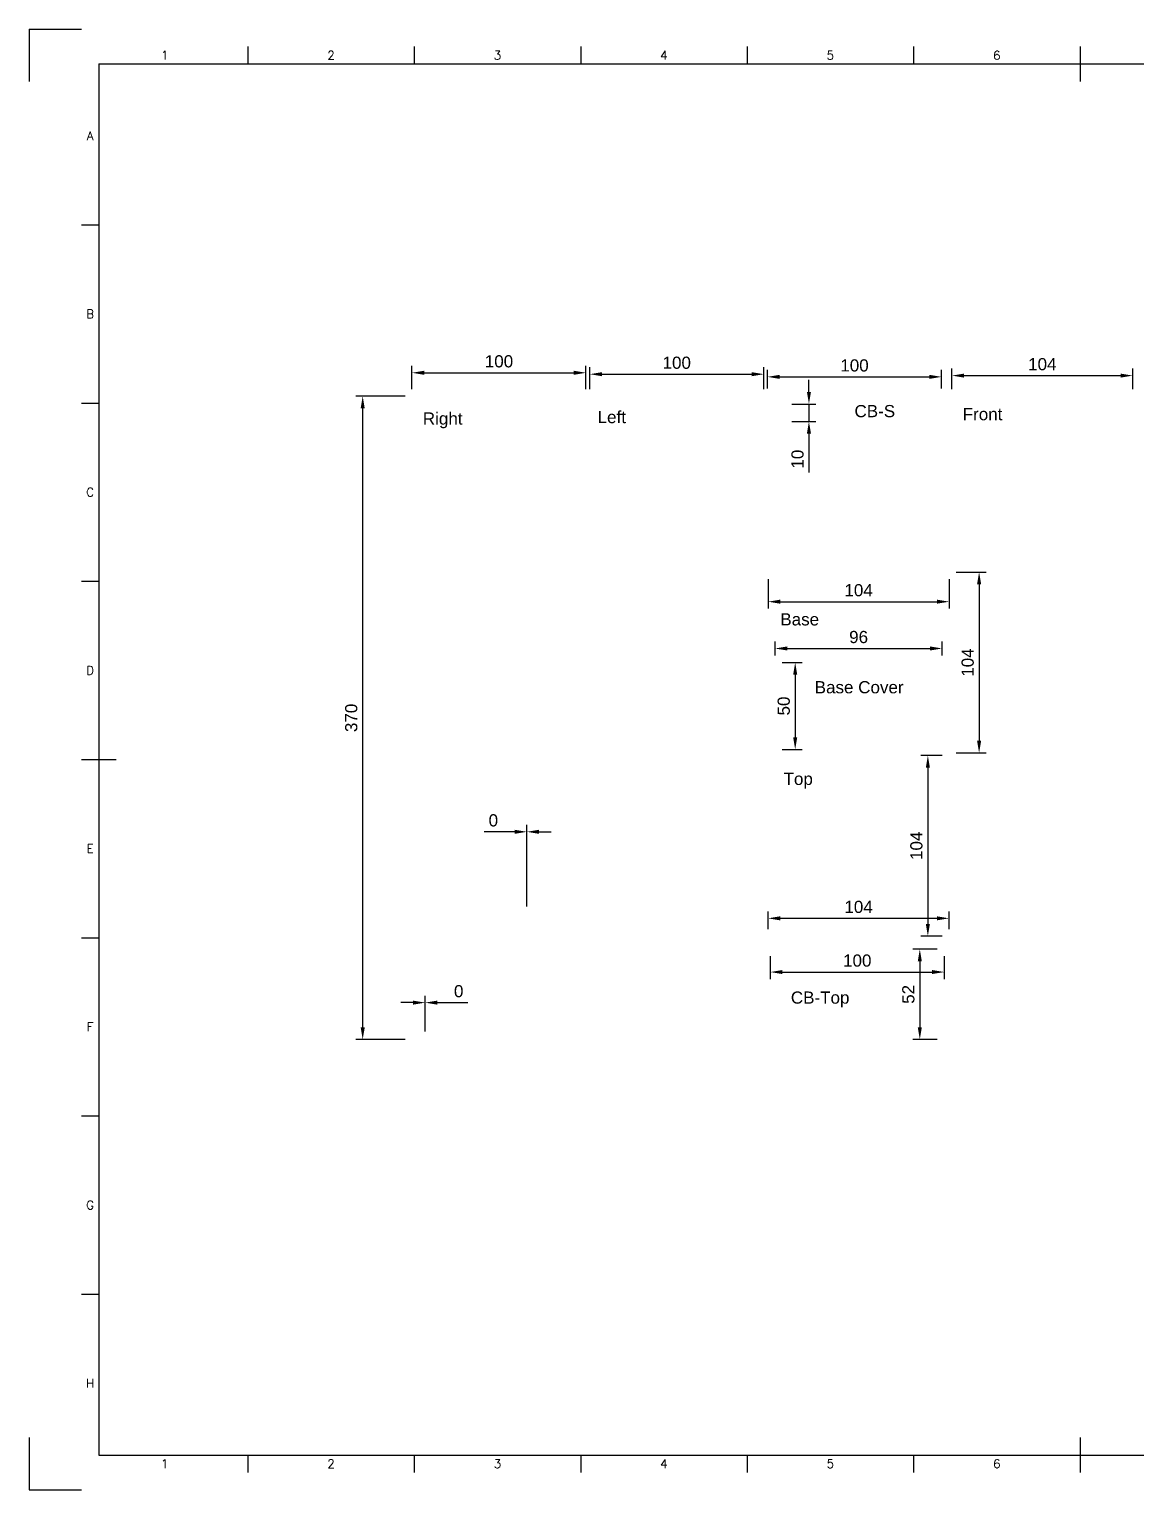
# Paper-space layout 'Layout1' of a CAD drawing. Header units: millimetres. Extents: x 0 to 594, y 0 to 420.
# Drawn here: x 0 to 318, y 0 to 420 of the extents above; entities that cross this region are included whole.
import ezdxf
from ezdxf.enums import TextEntityAlignment as Align

# ---------------------------------------------------------------- set-up
doc = ezdxf.new("R2010")
doc.units = ezdxf.units.MM
doc.layers.add('BORDER', color=7, linetype='Continuous')
doc.styles.add('FusionTitle', font='romans.shx')
doc.styles.get("Standard").update_dxf_attribs({"font": 'Arial.ttf'})
doc.dimstyles.new('ISO-25', dxfattribs={"dimtxt": 3.5, "dimasz": 3.5, "dimexe": 2, "dimexo": 2, "dimgap": 1.5, "dimtad": 1, "dimdsep": 46, "dimtxsty": 'Standard', "dimcen": 0, "dimazin": 2, "dimtp": 0.1, "dimtm": 0.1, "dimtfac": 0.714, "dimtmove": 0, "dimatfit": 3, "dimfxl": 1, "dimtzin": 0, "dimarcsym": 0})

# ---------------------------------------------------------------- blocks, each defined once
blk = doc.blocks.new('ISO_A2_SHEET')
at = {"layer": 'BORDER'}
for p, q in [((0, 420), (15, 420)), ((0, 420), (0, 405)), ((62.8335, 415), (62.8335, 410)), ((110.6668, 415), (110.6668, 410)), ((158.5001, 415), (158.5001, 410)), ((206.3334, 415), (206.3334, 410)), ((254.1667, 415), (254.1667, 410)), ((302, 415), (302, 405)), ((20, 410), (584, 410)), ((20, 410), (20, 10)), ((15, 363.75), (20, 363.75)), ((15, 312.5), (20, 312.5)), ((15, 261.25), (20, 261.25)), ((15, 210), (25, 210)), ((15, 158.75), (20, 158.75)), ((15, 107.5), (20, 107.5)), ((15, 56.25), (20, 56.25)), ((0, 15), (0, 0)), ((302, 15), (302, 5)), ((20, 10), (584, 10)), ((62.8335, 10), (62.8335, 5)), ((110.6668, 10), (110.6668, 5)), ((158.5001, 10), (158.5001, 5)), ((206.3334, 10), (206.3334, 5)), ((254.1667, 10), (254.1667, 5)), ((0, 0), (15, 0))]:
    blk.add_line(p, q, dxfattribs=at)
at = {"layer": 'BORDER', "style": 'FusionTitle'}
for s, p in [('1', (38.91685, 412.5)), ('2', (86.75015, 412.5)), ('3', (134.58345, 412.5)), ('4', (182.41675, 412.5)), ('5', (230.25005, 412.5)), ('6', (278.08335, 412.5)), ('A', (17.5, 389.375)), ('B', (17.5, 338.125)), ('C', (17.5, 286.875)), ('D', (17.5, 235.625)), ('E', (17.5, 184.375)), ('F', (17.5, 133.125)), ('G', (17.5, 81.875)), ('H', (17.5, 30.625)), ('1', (38.91685, 7.5)), ('2', (86.75015, 7.5)), ('3', (134.58345, 7.5)), ('4', (182.41675, 7.5)), ('5', (230.25005, 7.5)), ('6', (278.08335, 7.5))]:
    blk.add_text(s, height=2.5, dxfattribs=at).set_placement(p, align=Align.MIDDLE)
blk = doc.blocks.new('*D18')
at = {"color": 0, "lineweight": -2, "transparency": 16777216}
for p, q in [((110.01, 316.46), (110.01, 323.2)), ((113.51, 321.2), (156.51, 321.2)), ((160.01, 316.46), (160.01, 323.2))]:
    blk.add_line(p, q, dxfattribs=at)
at = {"color": 0, "transparency": 16777216}
for points in [[(113.51, 321.79), (113.51, 320.62), (110.01, 321.2)], [(156.51, 321.79), (156.51, 320.62), (160.01, 321.2)]]:
    blk.add_solid(points, dxfattribs=at)
at = {"layer": 'Defpoints', "color": 0, "transparency": 16777216}
for p in [(160.01, 321.2), (110.01, 314.46), (160.01, 314.46)]:
    blk.add_point(p, dxfattribs=at)
at = {"color": 0, "transparency": 16777216, "insert": (135.01, 324.48), "char_height": 3.5, "attachment_point": 5}
blk.add_mtext('100', dxfattribs=at)
blk = doc.blocks.new('*D19')
at = {"color": 0, "lineweight": -2, "transparency": 16777216}
for p, q in [((161.1, 316.46), (161.1, 322.8)), ((164.6, 320.8), (207.6, 320.8)), ((211.1, 316.46), (211.1, 322.8))]:
    blk.add_line(p, q, dxfattribs=at)
at = {"color": 0, "transparency": 16777216}
for points in [[(164.6, 321.38), (164.6, 320.21), (161.1, 320.8)], [(207.6, 321.38), (207.6, 320.21), (211.1, 320.8)]]:
    blk.add_solid(points, dxfattribs=at)
at = {"layer": 'Defpoints', "color": 0, "transparency": 16777216}
for p in [(211.1, 320.8), (161.1, 314.46), (211.1, 314.46)]:
    blk.add_point(p, dxfattribs=at)
at = {"color": 0, "transparency": 16777216, "insert": (186.1, 324.07), "char_height": 3.5, "attachment_point": 5}
blk.add_mtext('100', dxfattribs=at)
blk = doc.blocks.new('*D21')
at = {"color": 0, "lineweight": -2, "transparency": 16777216}
for p, q in [((265.17, 316.46), (265.17, 322.39)), ((268.67, 320.39), (313.67, 320.39)), ((317.17, 316.46), (317.17, 322.39))]:
    blk.add_line(p, q, dxfattribs=at)
at = {"color": 0, "transparency": 16777216}
for points in [[(268.67, 320.97), (268.67, 319.81), (265.17, 320.39)], [(313.67, 320.97), (313.67, 319.81), (317.17, 320.39)]]:
    blk.add_solid(points, dxfattribs=at)
at = {"layer": 'Defpoints', "color": 0, "transparency": 16777216}
for p in [(317.17, 320.39), (265.17, 314.46), (317.17, 314.46)]:
    blk.add_point(p, dxfattribs=at)
at = {"color": 0, "transparency": 16777216, "insert": (291.17, 323.66), "char_height": 3.5, "attachment_point": 5}
blk.add_mtext('104', dxfattribs=at)
blk = doc.blocks.new('*D23')
at = {"color": 0, "lineweight": -2, "transparency": 16777216}
for p, q in [((139.51, 189.21), (130.77, 189.21)), ((143.01, 179.21), (143.01, 191.21)), ((143.01, 167.71), (143.01, 191.21)), ((146.51, 189.21), (150.01, 189.21))]:
    blk.add_line(p, q, dxfattribs=at)
at = {"color": 0, "transparency": 16777216}
for points in [[(139.51, 189.79), (139.51, 188.62), (143.01, 189.21)], [(146.51, 189.79), (146.51, 188.62), (143.01, 189.21)]]:
    blk.add_solid(points, dxfattribs=at)
at = {"layer": 'Defpoints', "color": 0, "transparency": 16777216}
for p in [(143.01, 189.21), (143.01, 177.21), (143.01, 165.71)]:
    blk.add_point(p, dxfattribs=at)
at = {"color": 0, "transparency": 16777216, "insert": (133.39, 192.48), "char_height": 3.5, "attachment_point": 5}
blk.add_mtext('0', dxfattribs=at)
blk = doc.blocks.new('*D24')
at = {"color": 0, "lineweight": -2, "transparency": 16777216}
for p, q in [((108.01, 314.46), (93.84, 314.46)), ((95.84, 132.96), (95.84, 310.96)), ((108.01, 129.46), (93.84, 129.46))]:
    blk.add_line(p, q, dxfattribs=at)
at = {"color": 0, "transparency": 16777216}
for points in [[(95.26, 310.96), (96.43, 310.96), (95.84, 314.46)], [(95.26, 132.96), (96.43, 132.96), (95.84, 129.46)]]:
    blk.add_solid(points, dxfattribs=at)
at = {"layer": 'Defpoints', "color": 0, "transparency": 16777216}
for p in [(95.84, 314.46), (110.01, 314.46), (110.01, 129.46)]:
    blk.add_point(p, dxfattribs=at)
at = {"color": 0, "transparency": 16777216, "insert": (92.57, 221.96), "char_height": 3.5, "attachment_point": 5, "rotation": 90}
blk.add_mtext('370', dxfattribs=at)
blk = doc.blocks.new('*D32')
at = {"color": 0, "lineweight": -2, "transparency": 16777216}
for p, q in [((214.37, 239.88), (214.37, 243.92)), ((262.37, 239.88), (262.37, 243.92)), ((217.87, 241.92), (258.87, 241.92))]:
    blk.add_line(p, q, dxfattribs=at)
at = {"color": 0, "transparency": 16777216}
for points in [[(217.87, 242.51), (217.87, 241.34), (214.37, 241.92)], [(258.87, 242.51), (258.87, 241.34), (262.37, 241.92)]]:
    blk.add_solid(points, dxfattribs=at)
at = {"layer": 'Defpoints', "color": 0, "transparency": 16777216}
for p in [(262.37, 241.92), (214.37, 237.88), (262.37, 237.88)]:
    blk.add_point(p, dxfattribs=at)
at = {"color": 0, "transparency": 16777216, "insert": (238.37, 245.2), "char_height": 3.5, "attachment_point": 5}
blk.add_mtext('96', dxfattribs=at)
blk = doc.blocks.new('*D33')
at = {"color": 0, "lineweight": -2, "transparency": 16777216}
for p, q in [((216.37, 237.88), (222.14, 237.88)), ((220.14, 234.38), (220.14, 216.38)), ((216.37, 212.88), (222.14, 212.88))]:
    blk.add_line(p, q, dxfattribs=at)
at = {"color": 0, "transparency": 16777216}
for points in [[(219.56, 234.38), (220.73, 234.38), (220.14, 237.88)], [(219.56, 216.38), (220.73, 216.38), (220.14, 212.88)]]:
    blk.add_solid(points, dxfattribs=at)
at = {"layer": 'Defpoints', "color": 0, "transparency": 16777216}
for p in [(214.37, 237.88), (214.37, 212.88), (220.14, 212.88)]:
    blk.add_point(p, dxfattribs=at)
at = {"color": 0, "transparency": 16777216, "insert": (216.87, 225.38), "char_height": 3.5, "attachment_point": 5, "rotation": 90}
blk.add_mtext('50', dxfattribs=at)
blk = doc.blocks.new('*D34')
at = {"color": 0, "lineweight": -2, "transparency": 16777216}
for p, q in [((262.36, 211.18), (256.27, 211.18)), ((258.27, 207.68), (258.27, 162.68)), ((262.36, 159.18), (256.27, 159.18))]:
    blk.add_line(p, q, dxfattribs=at)
at = {"color": 0, "transparency": 16777216}
for points in [[(257.69, 207.68), (258.85, 207.68), (258.27, 211.18)], [(257.69, 162.68), (258.85, 162.68), (258.27, 159.18)]]:
    blk.add_solid(points, dxfattribs=at)
at = {"layer": 'Defpoints', "color": 0, "transparency": 16777216}
for p in [(264.36, 211.18), (258.27, 159.18), (264.36, 159.18)]:
    blk.add_point(p, dxfattribs=at)
at = {"color": 0, "transparency": 16777216, "insert": (254.99, 185.18), "char_height": 3.5, "attachment_point": 5, "rotation": 90}
blk.add_mtext('104', dxfattribs=at)
blk = doc.blocks.new('*D35')
at = {"color": 0, "lineweight": -2, "transparency": 16777216}
for p, q in [((212.36, 161.18), (212.36, 166.33)), ((215.86, 164.33), (260.86, 164.33)), ((264.36, 161.18), (264.36, 166.33))]:
    blk.add_line(p, q, dxfattribs=at)
at = {"color": 0, "transparency": 16777216}
for points in [[(215.86, 164.91), (215.86, 163.74), (212.36, 164.33)], [(260.86, 164.91), (260.86, 163.74), (264.36, 164.33)]]:
    blk.add_solid(points, dxfattribs=at)
at = {"layer": 'Defpoints', "color": 0, "transparency": 16777216}
for p in [(264.36, 164.33), (212.36, 159.18), (264.36, 159.18)]:
    blk.add_point(p, dxfattribs=at)
at = {"color": 0, "transparency": 16777216, "insert": (238.36, 167.6), "char_height": 3.5, "attachment_point": 5}
blk.add_mtext('104', dxfattribs=at)
blk = doc.blocks.new('*D36')
at = {"color": 0, "lineweight": -2, "transparency": 16777216}
for p, q in [((212.98, 153.46), (212.98, 146.88)), ((262.98, 153.46), (262.98, 146.88)), ((216.48, 148.88), (259.48, 148.88))]:
    blk.add_line(p, q, dxfattribs=at)
at = {"color": 0, "transparency": 16777216}
for points in [[(216.48, 149.46), (216.48, 148.3), (212.98, 148.88)], [(259.48, 149.46), (259.48, 148.3), (262.98, 148.88)]]:
    blk.add_solid(points, dxfattribs=at)
at = {"layer": 'Defpoints', "color": 0, "transparency": 16777216}
for p in [(212.98, 155.46), (262.98, 155.46), (262.98, 148.88)]:
    blk.add_point(p, dxfattribs=at)
at = {"color": 0, "transparency": 16777216, "insert": (237.98, 152.16), "char_height": 3.5, "attachment_point": 5}
blk.add_mtext('100', dxfattribs=at)
blk = doc.blocks.new('*D37')
at = {"color": 0, "lineweight": -2, "transparency": 16777216}
for p, q in [((260.98, 155.46), (253.96, 155.46)), ((255.96, 151.96), (255.96, 132.96)), ((260.98, 129.46), (253.96, 129.46))]:
    blk.add_line(p, q, dxfattribs=at)
at = {"color": 0, "transparency": 16777216}
for points in [[(255.38, 151.96), (256.54, 151.96), (255.96, 155.46)], [(255.38, 132.96), (256.54, 132.96), (255.96, 129.46)]]:
    blk.add_solid(points, dxfattribs=at)
at = {"layer": 'Defpoints', "color": 0, "transparency": 16777216}
for p in [(262.98, 155.46), (255.96, 129.46), (262.98, 129.46)]:
    blk.add_point(p, dxfattribs=at)
at = {"color": 0, "transparency": 16777216, "insert": (252.68, 142.46), "char_height": 3.5, "attachment_point": 5, "rotation": 90}
blk.add_mtext('52', dxfattribs=at)
blk = doc.blocks.new('*D50')
at = {"color": 0, "lineweight": -2, "transparency": 16777216}
for p, q in [((212.19, 316.71), (212.19, 322.03)), ((215.69, 320.03), (258.69, 320.03)), ((262.19, 316.71), (262.19, 322.03))]:
    blk.add_line(p, q, dxfattribs=at)
at = {"color": 0, "transparency": 16777216}
for points in [[(215.69, 320.61), (215.69, 319.45), (212.19, 320.03)], [(258.69, 320.61), (258.69, 319.45), (262.19, 320.03)]]:
    blk.add_solid(points, dxfattribs=at)
at = {"layer": 'Defpoints', "color": 0, "transparency": 16777216}
for p in [(262.19, 320.03), (212.19, 314.71), (262.19, 314.71)]:
    blk.add_point(p, dxfattribs=at)
at = {"color": 0, "transparency": 16777216, "insert": (237.19, 323.3), "char_height": 3.5, "attachment_point": 5}
blk.add_mtext('100', dxfattribs=at)
blk = doc.blocks.new('*D51')
at = {"color": 0, "lineweight": -2, "transparency": 16777216}
for p, q in [((212.37, 261.88), (212.37, 253.38)), ((264.37, 261.88), (264.37, 253.38)), ((215.87, 255.38), (260.87, 255.38))]:
    blk.add_line(p, q, dxfattribs=at)
at = {"color": 0, "transparency": 16777216}
for points in [[(215.87, 255.97), (215.87, 254.8), (212.37, 255.38)], [(260.87, 255.97), (260.87, 254.8), (264.37, 255.38)]]:
    blk.add_solid(points, dxfattribs=at)
at = {"layer": 'Defpoints', "color": 0, "transparency": 16777216}
for p in [(212.37, 263.88), (264.37, 263.88), (264.37, 255.38)]:
    blk.add_point(p, dxfattribs=at)
at = {"color": 0, "transparency": 16777216, "insert": (238.37, 258.66), "char_height": 3.5, "attachment_point": 5}
blk.add_mtext('104', dxfattribs=at)
blk = doc.blocks.new('*D52')
at = {"color": 0, "lineweight": -2, "transparency": 16777216}
for p, q in [((266.37, 263.88), (275, 263.88)), ((273, 260.38), (273, 215.38)), ((266.37, 211.88), (275, 211.88))]:
    blk.add_line(p, q, dxfattribs=at)
at = {"color": 0, "transparency": 16777216}
for points in [[(272.42, 260.38), (273.59, 260.38), (273, 263.88)], [(272.42, 215.38), (273.59, 215.38), (273, 211.88)]]:
    blk.add_solid(points, dxfattribs=at)
at = {"layer": 'Defpoints', "color": 0, "transparency": 16777216}
for p in [(264.37, 263.88), (264.37, 211.88), (273, 211.88)]:
    blk.add_point(p, dxfattribs=at)
at = {"color": 0, "transparency": 16777216, "insert": (269.73, 237.88), "char_height": 3.5, "attachment_point": 5, "rotation": 90}
blk.add_mtext('104', dxfattribs=at)
blk = doc.blocks.new('*D58')
at = {"color": 0, "lineweight": -2, "transparency": 16777216}
for p, q in [((224.09, 315.71), (224.09, 319.21)), ((219.19, 312.21), (226.09, 312.21)), ((224.09, 312.21), (224.09, 307.21)), ((219.19, 307.21), (226.09, 307.21)), ((224.09, 303.71), (224.09, 292.53))]:
    blk.add_line(p, q, dxfattribs=at)
at = {"color": 0, "transparency": 16777216}
for points in [[(223.51, 315.71), (224.68, 315.71), (224.09, 312.21)], [(223.51, 303.71), (224.68, 303.71), (224.09, 307.21)]]:
    blk.add_solid(points, dxfattribs=at)
at = {"layer": 'Defpoints', "color": 0, "transparency": 16777216}
for p in [(217.19, 312.21), (217.19, 307.21), (224.09, 307.21)]:
    blk.add_point(p, dxfattribs=at)
at = {"color": 0, "transparency": 16777216, "insert": (220.82, 296.37), "char_height": 3.5, "attachment_point": 5, "rotation": 90}
blk.add_mtext('10', dxfattribs=at)
blk = doc.blocks.new('*D59')
at = {"color": 0, "lineweight": -2, "transparency": 16777216}
for p, q in [((110.31, 140.08), (106.81, 140.08)), ((113.81, 136.72), (113.81, 142.08)), ((113.81, 131.82), (113.81, 142.08)), ((117.31, 140.08), (126.05, 140.08))]:
    blk.add_line(p, q, dxfattribs=at)
at = {"color": 0, "transparency": 16777216}
for points in [[(110.31, 140.67), (110.31, 139.5), (113.81, 140.08)], [(117.31, 140.67), (117.31, 139.5), (113.81, 140.08)]]:
    blk.add_solid(points, dxfattribs=at)
at = {"layer": 'Defpoints', "color": 0, "transparency": 16777216}
for p in [(113.81, 140.08), (113.81, 134.72), (113.81, 129.82)]:
    blk.add_point(p, dxfattribs=at)
at = {"color": 0, "transparency": 16777216, "insert": (123.43, 143.36), "char_height": 3.5, "attachment_point": 5}
blk.add_mtext('0', dxfattribs=at)

psp = doc.layouts.get("Layout1")

# ---------------------------------------------------------------- block references
at = {"layer": 'BORDER'}
psp.add_blockref('ISO_A2_SHEET', (0, 0), dxfattribs=at)

# ---------------------------------------------------------------- texts
at = {"char_height": 3.5, "attachment_point": 1}
for s, width, insert in [('CB-S', 17.644648, (237.1875, 311.9364)), ('Front', 30.13885, (268.2897, 311.061)), ('Right', 27.252346, (113.125, 309.799)), ('Left', 25.350331, (163.3519, 310.2234)), ('Base', 17.162203, (215.8745, 252.0497)), ('Base Cover', 29.112321, (225.7498, 232.5327)), ('Top', 23.1166, (216.7985, 206.1862)), ('CB-Top', 24.374593, (218.8932, 143.2877))]:
    psp.add_mtext_dynamic_manual_height_columns(s, width=width, gutter_width=17.5, heights=[0], dxfattribs=dict(at, insert=insert))

# ---------------------------------------------------------------- dimensions: what is measured, and where the dimension line sits
for base, p1, p2, angle, picture, middle in [((160.0094, 321.203), (110.0094, 314.4627), (160.0094, 314.4627), 180, '*D18', (135.0094, 324.4769)), ((211.0967, 320.7967), (161.0967, 314.4627), (211.0967, 314.4627), 180, '*D19', (186.0967, 324.0705)), ((262.1875, 320.0289), (212.1875, 314.714), (262.1875, 314.714), 180, '*D50', (237.1875, 323.3028)), ((317.1685, 320.3903), (265.1685, 314.4627), (317.1685, 314.4627), 180, '*D21', (291.1685, 323.6642)), ((224.092, 307.214), (217.1875, 312.214), (217.1875, 307.214), 90, '*D58', (220.8181, 296.3743)), ((95.8424, 314.4627), (110.0094, 129.4627), (110.0094, 314.4627), 270, '*D24', (92.5685, 221.9627)), ((273.0048, 211.8752), (264.3745, 263.8752), (264.3745, 211.8752), 90, '*D52', (269.731, 237.8752)), ((262.3745, 241.9221), (214.3745, 237.8752), (262.3745, 237.8752), 180, '*D32', (238.3745, 245.196)), ((220.1418, 212.8752), (214.3745, 237.8752), (214.3745, 212.8752), 90, '*D33', (216.8679, 225.3752)), ((258.2689, 159.1831), (264.3589, 211.1831), (264.3589, 159.1831), 270, '*D34', (254.995, 185.1831)), ((143.00935706, 189.20558321), (143.009357061, 177.212748713), (143.00935706, 165.712748713), 180, '*D23', (133.387256106, 192.479457698)), ((264.3589, 164.3272), (212.3589, 159.1831), (264.3589, 159.1831), 180, '*D35', (238.3589, 167.601)), ((255.9588, 129.4627), (262.9805, 155.4627), (262.9805, 129.4627), 270, '*D37', (252.6849, 142.4627)), ((113.8093570605, 140.0839187777), (113.8093570605, 134.7221174686), (113.8093570605, 129.8221174686), 180, '*D59', (123.4314580155, 143.3577932661))]:
    dim = psp.add_linear_dim(base=base, p1=p1, p2=p2, angle=angle, dimstyle='ISO-25', override={"dimlfac": -2})
    dim.commit()
    dim.dimension.update_dxf_attribs({"geometry": picture, "text_midpoint": middle})
for base, p1, p2, picture, middle in [((264.3745, 255.3828), (212.3745, 263.8752), (264.3745, 263.8752), '*D51', (238.3745, 258.6567)), ((262.9805, 148.8814), (212.9805, 155.4627), (262.9805, 155.4627), '*D36', (237.9805, 152.1552))]:
    dim = psp.add_linear_dim(base=base, p1=p1, p2=p2, dimstyle='ISO-25', override={"dimlfac": -2})
    dim.commit()
    dim.dimension.update_dxf_attribs({"geometry": picture, "text_midpoint": middle})

doc.saveas('drawing.dxf')
